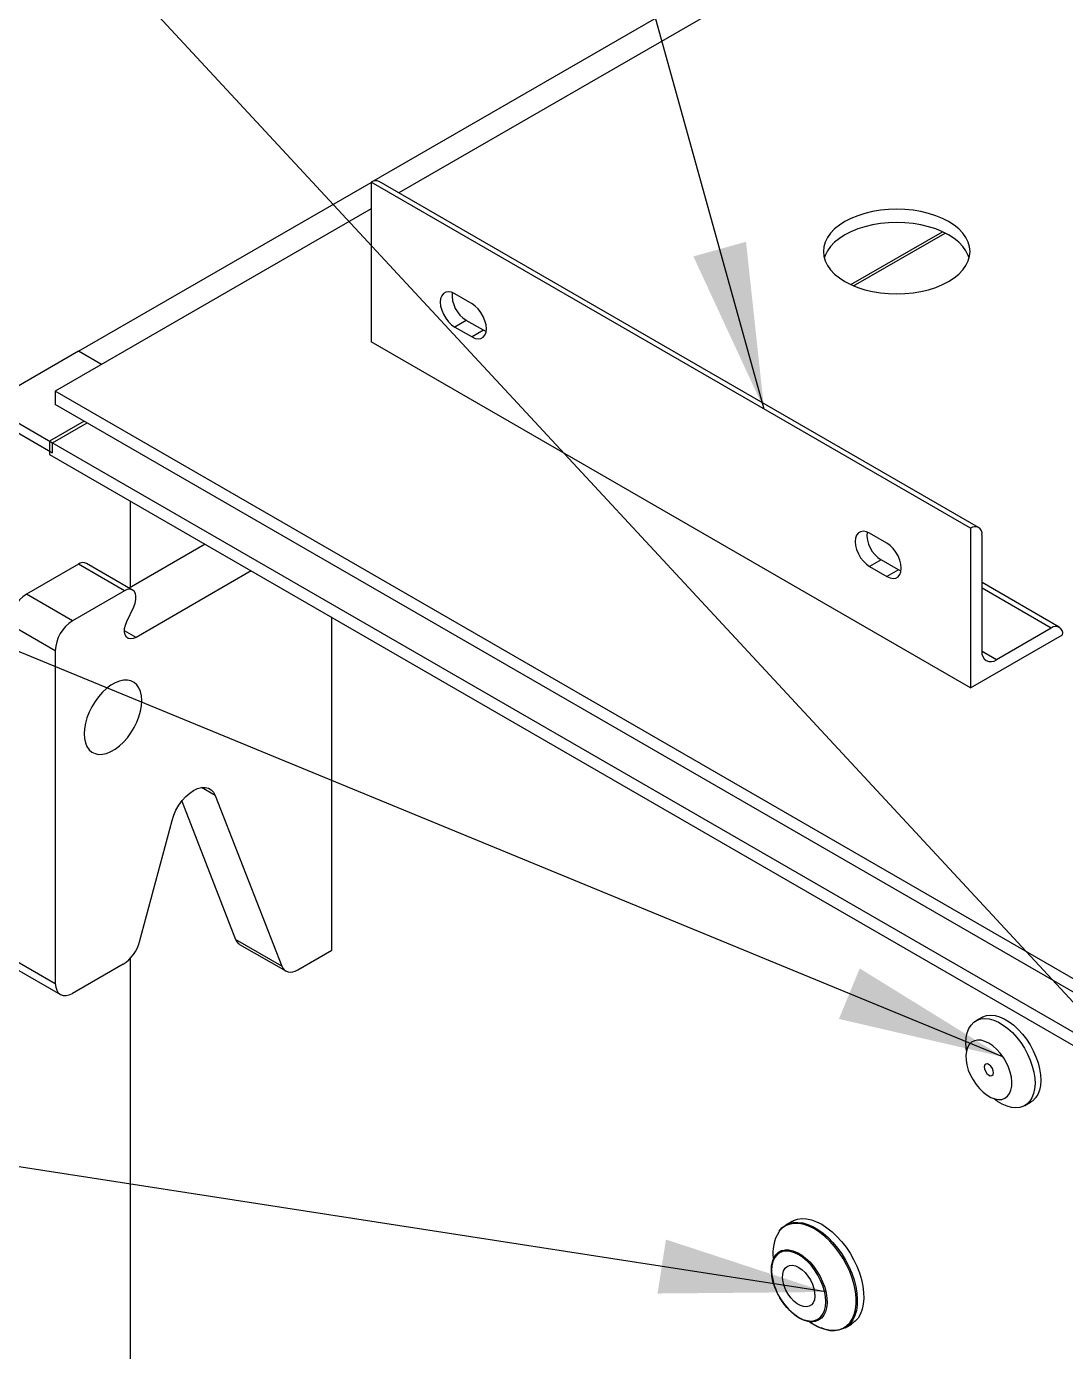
# Model space of a CAD drawing. Header units: inches. Extents: x 1 to 529, y 1 to 374.
# Drawn here: x 25.09 to 42.09, y 316.65 to 338.33 of the extents above; entities that cross this region are included whole.
import ezdxf

# ---------------------------------------------------------------- set-up
doc = ezdxf.new("R2010")
doc.units = ezdxf.units.IN
doc.header["$LTSCALE"] = 32
doc.header["$MEASUREMENT"] = 0
doc.layers.add('FORMAT', color=7, linetype='Continuous')
doc.dimstyles.new('SLDDIMSTYLE5', dxfattribs={"dimtxt": 0.18, "dimasz": 2.71875, "dimexe": 0, "dimexo": 0.0625, "dimgap": 0, "dimtad": 0, "dimtih": 1, "dimtoh": 1, "dimdec": 0, "dimrnd": 1e-09, "dimzin": 0, "dimdsep": 46, "dimtxsty": 'Standard', "dimsah": 1, "dimcen": 0.09, "dimadec": 0, "dimazin": 0, "dimtfac": 2.71875, "dimtdec": 0, "dimtofl": 0, "dimtmove": 0, "dimatfit": 3, "dimfxl": 0, "dimfrac": 2, "dimtolj": 1, "dimtzin": 0, "dimarcsym": 0})

# ---------------------------------------------------------------- blocks, each defined once
blk = doc.blocks.new('Drawing View43')
at = {"color": 7, "linetype": 'Continuous', "lineweight": 25}
for p, q in [((-3.291, 24.127), (17.74, 36.268)), ((17.853, 35.898), (-2.848, 23.947)), ((-8.093, 21.355), (-3.303, 24.119)), ((6.502, 18.459), (-3.303, 24.12)), ((-3.303, 24.12), (-3.303, 21.507)), ((6.502, 18.46), (-3.303, 24.12)), ((-3.303, 24.12), (-3.303, 24.12)), ((6.635, 18.473), (-3.17, 24.133)), ((-3.303, 23.684), (-8.47, 20.701)), ((4.547, 22.446), (6.045, 23.311)), ((4.591, 22.426), (6.087, 23.29)), ((-1.653, 22.133), (-1.936, 22.296)), ((-1.748, 21.861), (-1.936, 21.752)), ((-1.936, 21.752), (-1.653, 21.589)), ((-1.465, 21.698), (-1.748, 21.861)), ((-1.465, 21.698), (-1.653, 21.589)), ((-1.422, 21.677), (-1.465, 21.698)), ((6.502, 15.847), (-3.303, 21.507)), ((-8.093, 21.355), (-9.601, 20.484)), ((-7.716, 21.137), (-8.093, 21.355)), ((-7.716, 21.137), (-8.093, 21.355)), ((36.031, -4.988), (-8.47, 20.701)), ((-8.47, 20.701), (-8.47, 20.484)), ((-9.601, 20.484), (-8.517, 19.858)), ((36.031, -5.206), (-8.47, 20.484)), ((-9.601, 20.32), (-8.517, 19.694)), ((-7.998, 20.212), (-8.564, 19.885)), ((-8.517, 19.858), (-7.951, 20.184)), ((-8.564, 19.885), (-8.564, 19.667)), ((-8.564, 19.885), (34.994, -5.26)), ((-8.517, 19.694), (-8.517, 19.858)), ((-8.564, 19.667), (34.994, -5.478)), ((-7.244, 18.905), (-7.244, 17.49)), ((6.502, 18.46), (6.502, 18.459)), ((6.502, 18.459), (6.502, 15.847)), ((5.135, 18.214), (4.852, 18.378)), ((6.691, 16.445), (6.691, 18.351)), ((-6.019, 18.198), (-7.26, 17.481)), ((-8.093, 17.871), (-8.941, 17.381)), ((-7.338, 17.436), (-8.093, 17.871)), ((-7.205, 17.449), (-7.959, 17.885)), ((5.041, 17.942), (4.852, 17.833)), ((4.852, 17.833), (5.135, 17.67)), ((5.323, 17.779), (5.041, 17.942)), ((5.323, 17.779), (5.135, 17.67)), ((5.367, 17.759), (5.323, 17.779)), ((-5.264, 17.762), (-7.15, 16.674)), ((7.955, 16.84), (6.691, 17.57)), ((-8.187, 16.946), (-8.941, 17.381)), ((-7.338, 17.436), (-8.187, 16.946)), ((7.822, 16.826), (6.691, 17.48)), ((-7.301, 16.935), (-7.188, 17.175)), ((-3.944, 11.556), (-3.944, 17)), ((-8.47, 16.456), (-9.224, 16.892)), ((-7.15, 16.674), (-7.338, 16.783)), ((6.502, 15.847), (8.01, 16.717)), ((7.822, 16.826), (6.926, 16.309)), ((8.01, 16.717), (8.01, 16.718)), ((-8.47, 16.456), (-8.47, 11.013)), ((6.926, 16.309), (6.691, 16.445)), ((-5.853, 14.089), (-6.077, 14.218)), ((-6.402, 13.995), (-5.521, 11.731)), ((-5.853, 14.089), (-4.767, 11.296)), ((-7.094, 11.694), (-6.561, 13.68)), ((-4.767, 11.296), (-5.521, 11.731)), ((-5.455, 11.651), (-4.701, 11.215)), ((-4.501, 11.235), (-3.944, 11.556)), ((-9.224, 11.448), (-8.47, 11.013)), ((-7.36, 11.327), (-8.187, 10.849)), ((-7.244, 11.422), (-7.244, -36.402)), ((-9.141, 11.265), (-8.387, 10.829)), ((6.687, 10.454), (6.592, 10.4)), ((7.392, 9.014), (7.486, 9.068)), ((3.584, 7.118), (3.479, 7.057)), ((3.871, 5.477), (3.952, 5.424)), ((4.45, 5.376), (4.555, 5.436))]:
    blk.add_line(p, q, dxfattribs=at)
at = {"color": 7, "linetype": 'Continuous', "lineweight": 25, "flags": 128}
for points in [[(4.447, 23.477), (4.357, 23.419), (4.279, 23.356), (4.214, 23.288), (4.163, 23.216), (4.125, 23.142), (4.103, 23.065), (4.095, 22.987), (4.103, 22.91), (4.125, 22.833), (4.163, 22.759), (4.214, 22.687), (4.279, 22.619), (4.357, 22.555), (4.447, 22.498), (4.547, 22.446), (4.657, 22.401), (4.775, 22.363), (4.899, 22.334), (5.028, 22.312), (5.161, 22.299), (5.295, 22.295), (5.43, 22.299), (5.562, 22.312), (5.691, 22.334), (5.816, 22.363), (5.934, 22.401), (6.043, 22.446), (6.144, 22.498), (6.233, 22.555), (6.311, 22.619), (6.376, 22.687), (6.428, 22.759), (6.465, 22.833), (6.488, 22.91), (6.495, 22.987), (6.488, 23.065), (6.465, 23.142), (6.428, 23.216), (6.376, 23.288), (6.311, 23.356), (6.233, 23.419), (6.144, 23.477), (6.043, 23.529), (5.934, 23.574), (5.816, 23.612), (5.691, 23.641), (5.562, 23.663), (5.43, 23.676), (5.295, 23.68), (5.161, 23.676), (5.028, 23.663), (4.899, 23.641), (4.775, 23.612), (4.657, 23.574), (4.547, 23.529), (4.447, 23.477)], [(6.48, 22.879), (6.465, 22.924), (6.428, 22.998), (6.376, 23.07), (6.311, 23.138), (6.233, 23.202), (6.144, 23.259), (6.043, 23.311), (5.934, 23.356), (5.816, 23.394), (5.691, 23.424), (5.562, 23.445), (5.43, 23.458), (5.295, 23.462), (5.161, 23.458), (5.028, 23.445), (4.899, 23.424), (4.775, 23.394), (4.657, 23.356), (4.547, 23.311), (4.447, 23.259), (4.357, 23.202), (4.279, 23.138), (4.214, 23.07), (4.163, 22.998), (4.125, 22.924), (4.11, 22.879)], [(-1.936, 22.296), (-1.989, 22.32), (-2.038, 22.329), (-2.083, 22.322), (-2.12, 22.3), (-2.149, 22.265), (-2.166, 22.217), (-2.172, 22.16), (-2.166, 22.096), (-2.149, 22.029), (-2.12, 21.961), (-2.083, 21.896), (-2.038, 21.838), (-1.989, 21.789), (-1.936, 21.752)], [(-1.653, 21.589), (-1.601, 21.565), (-1.551, 21.557), (-1.506, 21.563), (-1.469, 21.585), (-1.441, 21.62), (-1.424, 21.668), (-1.418, 21.725), (-1.424, 21.789), (-1.441, 21.856), (-1.469, 21.924), (-1.506, 21.989), (-1.551, 22.047), (-1.601, 22.096), (-1.653, 22.133)], [(4.852, 18.378), (4.8, 18.401), (4.75, 18.41), (4.705, 18.403), (4.668, 18.382), (4.64, 18.346), (4.622, 18.299), (4.616, 18.242), (4.622, 18.178), (4.64, 18.11), (4.668, 18.042), (4.705, 17.978), (4.75, 17.919), (4.8, 17.87), (4.852, 17.833)], [(5.135, 17.67), (5.187, 17.647), (5.237, 17.638), (5.282, 17.645), (5.319, 17.666), (5.347, 17.702), (5.365, 17.749), (5.371, 17.806), (5.365, 17.87), (5.347, 17.938), (5.319, 18.006), (5.282, 18.07), (5.237, 18.128), (5.187, 18.177), (5.135, 18.214)], [(-7.188, 17.175), (-7.165, 17.234), (-7.152, 17.293), (-7.151, 17.347), (-7.161, 17.393), (-7.181, 17.429), (-7.212, 17.452), (-7.249, 17.461), (-7.293, 17.456), (-7.338, 17.436)], [(-7.15, 16.674), (-7.196, 16.654), (-7.239, 16.648), (-7.277, 16.657), (-7.307, 16.68), (-7.328, 16.716), (-7.338, 16.763), (-7.336, 16.817), (-7.324, 16.875), (-7.301, 16.935)], [(-7.056, 15.639), (-7.061, 15.718), (-7.077, 15.788), (-7.102, 15.849), (-7.138, 15.899), (-7.181, 15.937), (-7.233, 15.963), (-7.291, 15.975), (-7.355, 15.973), (-7.422, 15.959), (-7.492, 15.931), (-7.562, 15.89), (-7.632, 15.837), (-7.699, 15.775), (-7.763, 15.703), (-7.821, 15.623), (-7.873, 15.538), (-7.917, 15.449), (-7.952, 15.358), (-7.978, 15.268), (-7.993, 15.179), (-7.998, 15.095), (-7.993, 15.017), (-7.978, 14.947), (-7.952, 14.886), (-7.917, 14.836), (-7.873, 14.798), (-7.821, 14.772), (-7.763, 14.76), (-7.699, 14.761), (-7.632, 14.776), (-7.562, 14.804), (-7.492, 14.845), (-7.422, 14.897), (-7.355, 14.96), (-7.291, 15.032), (-7.233, 15.111), (-7.181, 15.197), (-7.138, 15.286), (-7.102, 15.376), (-7.077, 15.467), (-7.061, 15.555), (-7.056, 15.639)], [(-6.561, 13.68), (-6.533, 13.764), (-6.496, 13.848), (-6.449, 13.928), (-6.395, 14.003), (-6.336, 14.069), (-6.272, 14.125), (-6.207, 14.17), (-6.142, 14.201), (-6.078, 14.218), (-6.019, 14.22), (-5.965, 14.208), (-5.919, 14.181), (-5.881, 14.141), (-5.853, 14.089)], [(-4.767, 11.296), (-4.749, 11.261), (-4.725, 11.233), (-4.696, 11.213), (-4.663, 11.2), (-4.626, 11.197), (-4.586, 11.201), (-4.544, 11.214), (-4.501, 11.235)], [(-8.47, 11.013), (-8.464, 10.952), (-8.448, 10.9), (-8.422, 10.859), (-8.387, 10.829), (-8.344, 10.814), (-8.295, 10.812), (-8.242, 10.824), (-8.187, 10.849)], [(6.436, 9.908), (6.431, 9.951), (6.427, 10.042), (6.433, 10.127), (6.45, 10.205), (6.476, 10.273), (6.513, 10.33), (6.558, 10.376), (6.612, 10.41), (6.672, 10.43), (6.739, 10.437), (6.81, 10.43), (6.885, 10.41), (6.961, 10.377), (7.038, 10.331)], [(6.687, 10.454), (6.706, 10.464), (6.767, 10.485), (6.833, 10.491), (6.904, 10.485), (6.979, 10.465), (7.056, 10.431), (7.133, 10.385)], [(7.038, 10.331), (7.115, 10.274), (7.189, 10.206), (7.259, 10.128), (7.325, 10.043), (7.384, 9.952), (7.436, 9.856), (7.48, 9.757), (7.514, 9.658), (7.539, 9.559), (7.554, 9.463), (7.558, 9.371), (7.552, 9.286), (7.535, 9.209), (7.508, 9.141), (7.472, 9.083), (7.426, 9.037), (7.373, 9.004), (7.312, 8.983), (7.246, 8.976), (7.174, 8.983), (7.1, 9.003), (7.023, 9.037), (6.946, 9.082), (6.888, 9.125)], [(7.133, 10.385), (7.209, 10.328), (7.283, 10.26), (7.354, 10.183), (7.419, 10.098), (7.478, 10.006), (7.53, 9.91), (7.574, 9.812), (7.608, 9.712), (7.633, 9.613), (7.648, 9.517), (7.652, 9.426), (7.646, 9.34), (7.629, 9.263), (7.602, 9.195), (7.566, 9.137), (7.52, 9.092), (7.486, 9.068)], [(6.773, 9.182), (6.837, 9.145), (6.9, 9.121), (6.96, 9.111), (7.016, 9.115), (7.065, 9.133), (7.108, 9.165), (7.141, 9.208), (7.165, 9.263), (7.178, 9.328), (7.18, 9.4), (7.172, 9.478), (7.153, 9.56), (7.124, 9.642), (7.086, 9.724), (7.04, 9.801), (6.987, 9.873), (6.928, 9.937), (6.866, 9.991), (6.803, 10.034), (6.739, 10.064), (6.677, 10.081), (6.619, 10.084), (6.566, 10.073), (6.52, 10.048), (6.482, 10.011), (6.453, 9.961), (6.435, 9.901), (6.427, 9.833), (6.43, 9.757), (6.443, 9.677), (6.467, 9.595), (6.501, 9.512), (6.544, 9.433), (6.593, 9.358), (6.649, 9.29), (6.71, 9.23), (6.773, 9.182)], [(6.797, 9.514), (6.827, 9.501), (6.853, 9.503), (6.871, 9.519), (6.879, 9.547), (6.876, 9.583), (6.861, 9.621), (6.838, 9.656), (6.81, 9.682), (6.78, 9.695), (6.755, 9.693), (6.736, 9.677), (6.728, 9.649), (6.731, 9.613), (6.746, 9.575), (6.769, 9.54), (6.797, 9.514)], [(3.584, 7.118), (3.607, 7.13), (3.673, 7.153), (3.745, 7.163), (3.822, 7.159), (3.902, 7.142), (3.985, 7.112), (4.07, 7.07)], [(3.952, 5.424), (4.037, 5.381), (4.121, 5.352), (4.202, 5.335), (4.279, 5.333), (4.351, 5.344), (4.417, 5.369), (4.476, 5.407), (4.526, 5.457), (4.567, 5.52), (4.598, 5.594), (4.619, 5.677), (4.63, 5.768), (4.63, 5.867), (4.619, 5.971), (4.598, 6.078), (4.567, 6.188), (4.526, 6.298), (4.476, 6.407), (4.417, 6.513), (4.351, 6.613), (4.279, 6.708), (4.202, 6.794), (4.121, 6.872), (4.037, 6.938), (3.952, 6.994), (3.867, 7.037), (3.783, 7.067), (3.702, 7.083), (3.625, 7.086), (3.553, 7.074), (3.487, 7.05), (3.428, 7.011), (3.378, 6.961), (3.365, 6.943)], [(3.372, 6.959), (3.417, 7.01), (3.472, 7.053), (3.534, 7.082), (3.603, 7.099), (3.678, 7.102), (3.757, 7.092), (3.839, 7.068), (3.922, 7.032), (4.007, 6.983), (4.091, 6.923), (4.173, 6.852), (4.252, 6.771), (4.326, 6.682), (4.395, 6.585), (4.457, 6.484), (4.512, 6.378), (4.559, 6.27), (4.597, 6.16), (4.625, 6.052), (4.643, 5.946), (4.651, 5.845), (4.648, 5.749), (4.635, 5.66), (4.612, 5.579), (4.579, 5.508), (4.537, 5.448), (4.486, 5.4), (4.427, 5.364), (4.361, 5.341), (4.289, 5.331), (4.213, 5.334), (4.132, 5.351), (4.061, 5.376)], [(4.07, 7.07), (4.154, 7.015), (4.237, 6.949), (4.317, 6.873), (4.394, 6.788), (4.466, 6.695), (4.532, 6.596), (4.591, 6.492), (4.642, 6.384), (4.684, 6.276), (4.717, 6.167), (4.74, 6.059), (4.753, 5.956), (4.756, 5.856), (4.748, 5.764), (4.73, 5.679), (4.702, 5.603), (4.664, 5.537), (4.617, 5.483), (4.562, 5.441), (4.555, 5.436)], [(3.701, 5.537), (3.631, 5.583), (3.563, 5.641), (3.498, 5.709), (3.438, 5.784), (3.384, 5.867), (3.338, 5.954), (3.3, 6.044), (3.271, 6.134), (3.253, 6.222), (3.245, 6.307), (3.247, 6.386), (3.261, 6.458), (3.284, 6.52), (3.318, 6.572), (3.36, 6.612), (3.41, 6.639), (3.421, 6.642)], [(3.692, 6.571), (3.623, 6.605), (3.555, 6.625), (3.491, 6.631), (3.432, 6.623), (3.379, 6.602), (3.334, 6.567), (3.298, 6.519), (3.271, 6.461), (3.255, 6.392), (3.249, 6.315), (3.255, 6.232), (3.257, 6.217)], [(3.421, 6.642), (3.468, 6.652), (3.53, 6.652), (3.597, 6.638), (3.666, 6.61), (3.736, 6.57), (3.805, 6.517), (3.872, 6.455), (3.934, 6.383), (3.991, 6.303), (4.042, 6.218), (4.084, 6.129), (4.118, 6.039), (4.141, 5.95), (4.154, 5.863), (4.157, 5.781), (4.149, 5.705), (4.131, 5.638), (4.102, 5.581), (4.064, 5.535)], [(4.121, 5.681), (4.13, 5.727), (4.135, 5.803), (4.13, 5.887), (4.114, 5.974), (4.087, 6.064), (4.051, 6.153), (4.006, 6.24), (3.953, 6.323), (3.894, 6.399), (3.829, 6.467), (3.762, 6.525), (3.692, 6.571), (3.692, 6.571)], [(3.692, 6.364), (3.746, 6.327), (3.796, 6.279), (3.843, 6.222), (3.884, 6.159), (3.916, 6.091), (3.94, 6.022), (3.953, 5.955), (3.956, 5.892), (3.948, 5.835), (3.929, 5.788), (3.901, 5.752), (3.864, 5.729), (3.821, 5.719), (3.771, 5.723), (3.719, 5.741), (3.666, 5.771), (3.613, 5.814), (3.564, 5.867), (3.52, 5.927), (3.484, 5.993), (3.455, 6.062), (3.437, 6.13), (3.429, 6.196), (3.431, 6.256), (3.445, 6.308), (3.468, 6.35), (3.501, 6.38), (3.542, 6.396), (3.588, 6.399), (3.639, 6.389), (3.692, 6.364)], [(3.692, 5.548), (3.762, 5.514), (3.829, 5.494), (3.894, 5.487), (3.953, 5.495), (4.006, 5.517), (4.051, 5.552), (4.087, 5.599), (4.114, 5.658), (4.121, 5.681)], [(4.064, 5.535), (4.064, 5.535), (4.017, 5.501), (3.964, 5.481), (3.903, 5.475), (3.839, 5.482), (3.771, 5.503), (3.701, 5.537)]]:
    blk.add_lwpolyline(points, dxfattribs=at)
at = {"color": 7, "linetype": 'Continuous', "lineweight": 25}
for centre, radius, start, end in [((-3.225, 24.011), 0.134, 65.6929, 125.6176), ((-1.488, 22.28), 0.492, 175.6626, 238.2299), ((6.576, 18.369), 0.116, 350.786, 129.2033), ((5.3, 18.361), 0.492, 175.6626, 238.2299), ((-8.015, 17.768), 0.129, 64.3427, 126.9678), ((-8.61, 16.864), 0.615, 122.6055, 177.3945), ((-7.856, 16.428), 0.615, 122.6055, 177.3945), ((7.896, 16.736), 0.116, 350.786, 129.2033), ((6.834, 16.422), 0.146, 170.786, 309.2033), ((-5.375, 11.783), 0.154, 199.4518, 238.767), ((-7.699, 11.852), 0.625, 302.89, 345.3977), ((3.926, 6.603), 0.656, 148.7364, 188.5544), ((4.221, 6.368), 0.976, 188.8808, 237.2085)]:
    blk.add_arc(centre, radius, start, end, dxfattribs=at)
for points, knots in [([(3.297, 6.549), (3.297, 6.549), (3.297, 6.551), (3.295, 6.543), (3.291, 6.533), (3.286, 6.524), (3.286, 6.524)], [0, 0, 0, 0, 0.0118125, 0.4888442, 0.9937398, 1, 1, 1, 1]), ([(3.891, 5.475), (3.892, 5.475), (3.904, 5.475), (3.915, 5.472), (3.917, 5.472), (3.918, 5.472)], [0, 0, 0, 0, 0.041695, 0.564822, 1, 1, 1, 1]), ([(3.954, 5.423), (3.968, 5.415), (4, 5.397), (4.032, 5.384), (4.05, 5.377)], [0, 0, 0, 0, 0.445299, 1, 1, 1, 1])]:
    blk.add_open_spline(points, degree=3, knots=knots, dxfattribs=at)

msp = doc.modelspace()

# ---------------------------------------------------------------- block references
at = {"color": 7, "linetype": 'Continuous', "lineweight": 25}
msp.add_blockref('Drawing View43', (34.033, 311.663), dxfattribs=at)

# ---------------------------------------------------------------- leaders
at = {"layer": 'FORMAT'}
for points in [[(37.159, 332.07), (33.033, 346.948)], [(45.061, 319.298), (24.044, 341.959)], [(41.067, 321.471), (17.464, 331.195)], [(38.171, 317.626), (18.803, 320.626)]]:
    msp.add_leader(points, dimstyle='SLDDIMSTYLE5', dxfattribs=at)

doc.saveas('drawing.dxf')
